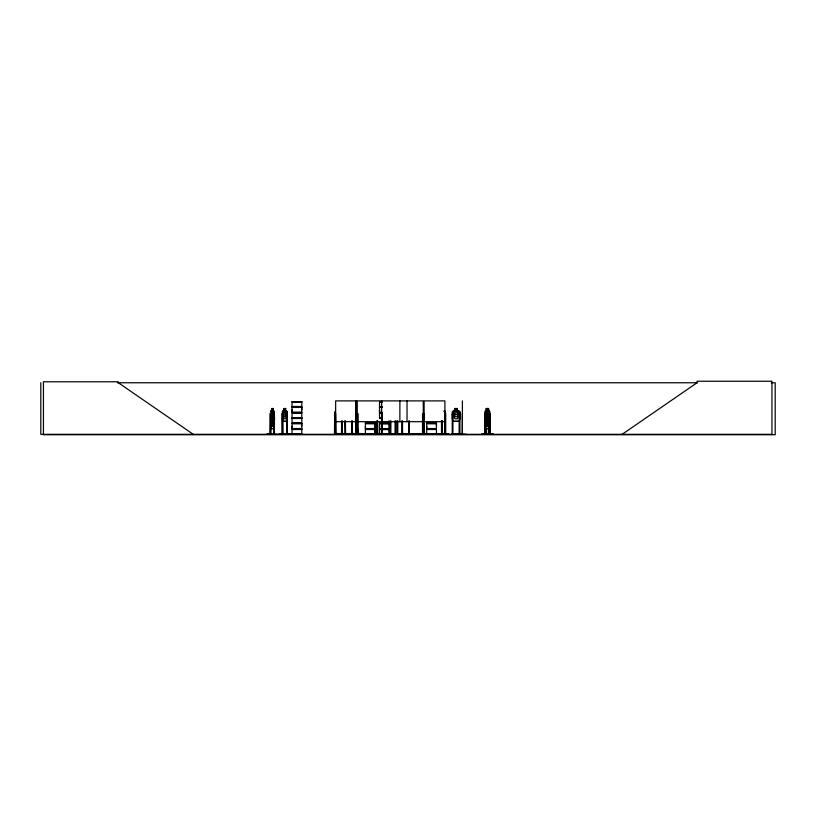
<?xml version="1.0" encoding="UTF-8"?>
<svg xmlns="http://www.w3.org/2000/svg" width="816" height="816" viewBox="0 0 816 816"><rect width="100%" height="100%" fill="white"/><g stroke="black" fill="none" stroke-linecap="round" stroke-linejoin="round"><path stroke-width="1.22" d="M292.057 428.543L292.057 423.759L301.787 423.759L301.777 428.543L292.057 428.543L292.067 426.156M292.057 412.182L292.057 407.408L301.787 407.408L301.777 412.182L292.057 412.182L292.067 409.795M301.777 426.156L301.777 423.759M301.777 409.795L301.777 407.408M365.405 428.543L365.405 423.759L375.136 423.759L375.136 428.543L365.405 428.543L365.415 426.156M375.125 423.759L375.125 428.543M389.252 428.614L379.522 428.614L379.532 426.227M381.959 412.264L379.522 412.264L379.532 409.877M426.717 428.543L426.717 423.759L436.448 423.759L436.438 428.543L426.717 428.543L426.727 426.156M436.438 426.156L436.438 423.759M352.012 433.928L359.989 434.316L351.931 434.316M466.426 434.306L453.053 433.775M357.541 431.786L357.734 429.328L357.571 434.255L357.479 433.561M356.918 434.255L357.673 429.328L358.877 434.255M274.003 426.278L274.441 423.8M274.033 426.36L274.553 423.81M274.513 426.105L274.074 428.573L271.075 428.573M489.865 418.832L489.416 421.372M356.735 434.306L357.643 429.328L356.572 434.265M488.447 421.372L488.998 418.832M488.335 426.278L488.927 423.81M488.376 426.36L488.876 423.8M488.804 426.105L488.305 428.665L485.02 428.665L484.582 419.251L485.03 418.343L488.356 418.343L488.855 419.24L488.284 418.343M335.396 434.306L335.427 433.561M335.6 434.255L335.662 400.891L356.459 400.891L356.49 434.316L357.602 429.328M373.728 434.255L397.045 433.775M438.212 433.928L448.973 433.928M489.253 434.255L489.09 411.998L488.468 408.5M266.883 433.928L277.664 434.255M286.681 421.291L287.344 411.958L285.631 411.06M481.603 433.928L493.343 433.928M279.133 434.255L290.231 434.265L279.174 434.316M279.143 433.928L290.2 433.928M359.948 433.928L344.24 434.265M488.427 418.822L489.09 416.772M273.778 416.772L273.115 418.822L271.871 418.822L271.208 416.772L271.83 408.5M488.182 421.75L487.478 423.8L486.173 423.8L485.479 421.75L485.479 416.976L486.173 416.129M334.489 434.255L334.642 413.528L335.345 413.528L335.345 434.316M344.566 434.255L344.638 433.561M381.184 434.275L381.245 433.561M381.541 434.255L381.582 433.561M388.028 433.928L388.11 433.561M271.055 416.038L270.616 416.986L271.075 416.129L274.074 416.129M270.688 419.291L271.126 418.343M270.759 419.291L271.147 418.424M486.326 411.06L485.877 412.009L486.173 408.5L488.549 408.5L488.549 411.06M271.045 426.36L270.922 411.06M484.857 434.316L484.867 411.968L485.306 411.06L487.152 411.06M484.653 426.115L484.724 416.956L485.173 416.038L486.132 416.038M484.633 419.291L485.102 418.343M282.428 434.316L282.346 411.968L282.866 411.06L284.06 411.06M282.938 411.06L282.346 411.968M271.922 416.129L271.269 416.976L272.065 426.105L273.278 426.105L273.931 424.055L273.931 419.281L273.278 418.424M271.412 419.281L272.065 418.424L271.942 413.477M486.224 411.142L485.53 411.998L485.53 416.772L486.224 418.822L487.499 418.822L488.192 416.772L487.55 408.5M486.03 418.424L485.336 419.281L485.336 424.055L486.03 426.105L487.336 426.105L488.182 416.976L487.478 416.129M487.489 416.945L486.713 419.312L485.561 416.976L486.438 419.893L485.51 422.851L486.734 420.454L487.744 423.004L487.019 419.914L487.897 416.966L486.173 416.976M335.498 411.06L334.682 411.968L334.682 418.832L335.478 421.372M454.961 408.581L457.348 408.581L457.348 411.142L458.633 411.998L458.633 416.772L457.348 418.822L454.961 418.822L453.686 416.772L453.686 411.998L454.961 411.142L454.879 408.5L457.439 408.5L457.439 411.06L459.092 411.06L460 411.958L460 418.832L459.122 421.372L453.104 421.372L452.319 418.832L452.319 411.968L453.135 411.06L454.879 411.06M452.401 412.009L453.176 411.142L459.061 411.142L459.908 411.998L459.908 434.316M423.994 434.265L424.065 433.561M389.813 434.306L365.384 434.306M622.139 434.316L697.048 382.765L697.048 381.245L771.946 381.245L771.946 434.316L40.8 434.316L40.8 382.765M426.717 434.112L426.717 429.502L436.448 429.502L436.448 434.112L426.697 434.306M117.382 382.765L697.435 382.765M771.375 382.765L775.2 382.765L775.2 434.755L43.432 434.755L43.432 381.786L118.34 381.786L118.34 382.765L193.239 434.316M292.046 401.645L301.798 401.645M379.511 401.727L381.959 401.717M381.949 401.921L379.511 401.911L379.532 406.521L381.959 406.521M292.067 402.125L301.777 402.125M379.532 402.206L381.97 402.206M291.995 406.776L301.859 406.776M379.45 406.858L381.919 406.858M291.995 407.072L301.859 407.072M379.45 407.153L381.919 407.153M381.959 407.49L379.522 407.49L379.522 412.264M274.36 434.316L274.411 411.958L273.085 411.06L273.156 408.5L271.748 408.5L271.748 411.06M271.799 408.581L273.115 408.581M284.05 408.581L285.651 408.581M486.224 408.581L488.498 408.581M270.851 411.06L271.83 411.06M444.098 411.06L445.026 411.06L445.444 411.998L444.057 411.142L444.72 411.998L444.72 416.772M487.55 411.06L489.406 411.06L489.824 411.998L489.824 434.316M270.871 411.142L273.992 411.142M282.897 411.142L286.742 411.142M485.255 411.142L489.386 411.142L489.753 411.998M274.482 411.958L273.921 411.142M488.998 411.958L488.509 411.06L488.998 434.316M291.995 412.519L301.859 412.519M379.45 412.6L381.919 412.6M291.995 412.814L301.859 412.814M379.45 412.896L381.919 412.896M381.959 413.222L379.522 413.222L379.522 417.833L381.949 417.833M271.871 413.477L273.248 413.477L273.278 424.055L272.065 424.055L272.065 419.281L273.278 419.281M487.529 413.477L486.061 413.477L486.101 418.424M271.922 413.569L273.207 413.569M273.768 413.528L274.37 413.528M286.569 413.528L287.222 413.528M335.662 413.528L335.978 434.316M355.776 413.528L356.459 413.528M357.173 413.528L357.857 413.528L357.857 432.307M381.664 413.528L382.367 413.528L382.286 434.316M423.259 413.528L422.555 413.528L422.474 434.316M424.106 413.528L424.493 434.316L424.412 433.561M444.904 413.528L444.506 434.316M459.908 413.528L459.204 413.528L459.122 434.316M462.376 413.528L462.295 434.316M484.847 413.528L485.449 413.528M486.101 413.569L487.478 413.569M489.182 413.528L488.57 413.528L488.529 434.316M452.319 414.385L460 414.385M271.942 415.783L273.329 415.783L273.329 418.343M485.989 415.783L487.458 415.783M270.983 416.038L271.942 416.038M273.176 416.038L274.553 416.945L274.115 428.665L271.045 428.665L270.637 416.956M487.458 416.038L488.427 416.038M485.122 416.129L488.407 416.129M273.064 416.293L272.279 416.293L272.279 417.149L273.064 417.149L273.115 411.998L271.871 411.998L271.871 416.772L273.115 416.772M486.265 416.293L487.101 416.293L487.101 417.149L486.265 417.149M486.224 416.772L487.499 416.772L487.499 411.998L486.224 411.998L486.173 421.75L487.478 421.75M273.136 416.976L271.524 417.068L272.35 419.893L271.565 422.994L272.626 420.454L273.758 422.943L272.891 419.914L273.727 417.068L273.136 416.129M274.482 416.945L274.023 416.038M488.927 416.945L488.356 416.038M292.067 417.629L301.777 417.629L301.777 413.151L292.057 413.151L292.057 417.751L301.798 417.751M379.532 417.71L381.97 417.71M292.046 418.006L301.798 418.006M379.511 418.088L381.959 418.078M381.949 418.251L379.511 418.251L381.949 418.271M271.055 418.343L274.166 418.343L274.584 419.281L274.074 418.424M292.067 418.475L301.777 418.475M379.532 418.557L381.97 418.557M270.494 418.832L270.912 421.372M274.482 418.832L274.033 421.372L270.83 421.372M282.346 418.832L282.917 421.372M287.344 418.832L286.712 421.372L282.856 421.372M445.424 418.832L445.036 421.372M484.796 418.832L485.224 421.372L488.529 421.372M487.336 419.281L486.03 419.281L486.03 424.055L487.336 424.055L487.458 413.477M270.943 421.291L273.992 421.291M282.897 421.291L286.742 421.291M453.176 421.291L459.061 421.291M485.255 421.291L488.417 421.291M273.136 421.75L271.922 421.75L271.922 416.976L272.605 419.312L273.717 416.966M335.662 421.688L356.459 421.688M357.173 421.688L380.46 421.688M381.664 421.688L423.259 421.688M424.106 421.688L444.904 421.688M365.405 422.8L375.136 422.8M426.717 422.8L436.448 422.8M379.522 422.882L389.252 422.882M291.995 423.137L301.859 423.137M365.333 423.137L375.207 423.137M426.656 423.137L436.519 423.137M379.45 423.218L389.314 423.218M291.995 423.433L301.859 423.433M365.333 423.433L375.207 423.433M379.45 423.514L389.314 423.514M426.656 423.433L436.519 423.433M270.565 423.81L271.075 426.278M389.252 423.841L379.522 423.841L379.522 428.614M484.653 423.81L485.194 426.278M270.973 426.36L274.115 426.36M488.447 426.36L485.092 426.36L484.704 423.8M485.051 428.573L488.335 428.573M291.995 428.869L301.859 428.869M365.333 428.869L375.207 428.869M379.45 428.951L389.314 428.951M426.656 428.869L436.519 428.869M291.995 429.165L301.859 429.165M365.333 429.165L375.207 429.165M379.45 429.247L389.314 429.247M426.656 429.165L436.519 429.165M375.136 434.112L375.136 429.502L365.405 429.502L365.405 434.112M389.252 429.583L379.522 429.583L379.522 434.183M270.106 433.561L270.83 433.561M273.707 433.561L274.431 433.561M282.061 433.561L282.836 433.561L282.826 434.316L282.764 413.528L282.112 413.528L282.101 434.316M334.56 433.561L437.039 433.673L437.039 434.316M441.436 433.561L442.292 433.928M444.516 433.561L445.75 433.561M452.186 433.561L453.053 433.561L453.053 434.316M459.122 433.561L460.122 434.265M484.786 433.561L485.52 433.561L485.5 434.316M485.816 433.561L486.673 433.928M488.509 433.561L490.12 433.561L490.049 434.316L490.059 413.528L489.457 413.528L489.416 434.316M335.427 433.775L341.496 433.775M402.584 433.775L408.653 433.775M292.067 433.979L301.777 433.979M365.415 433.979L389.558 434.255M426.727 433.979L436.438 433.979M409.632 434.265L409.52 433.561M398.024 434.265L397.912 433.561M444.985 434.255L444.904 400.891L424.106 400.891L424.147 434.316M487.336 418.424L488.039 419.281M271.269 421.75L271.922 423.8L273.136 423.8L273.788 421.75L273.778 411.998L273.085 408.5M334.774 418.822L335.539 421.291M484.704 426.105L485.092 428.665M270.759 426.105L271.116 428.665M357.949 431.786L357.847 429.328L358.326 431.786M357.887 429.328L358.285 434.255M489.692 420.862L489.651 434.316M489.202 433.561L489.294 434.316M488.804 413.528L488.753 434.316M488.427 411.998L488.427 416.772M487.274 409.01L487.274 409.867M486.479 428.206L486.469 434.316M486.244 428.206L486.285 434.316M486.112 428.206L486.112 434.316M485.877 428.206L485.816 434.316M485.449 428.206L485.449 434.316M485.224 413.528L485.224 418.414M485.224 428.206L485.265 434.316M485.071 413.528L485.112 434.316M462.386 400.891L462.376 434.316M459.286 433.561L459.286 434.316M452.9 434.316L452.972 413.528L452.268 413.528L452.217 434.316M452.36 433.561L452.35 434.316M445.72 434.316L445.679 413.528L445.087 413.528L445.046 434.316L445.322 413.528M445.679 433.561L445.679 434.316M445.424 411.958L445.393 434.316M442.099 420.862L442.099 434.316M441.864 420.862L441.915 434.316M441.742 420.862L441.742 434.316M441.507 420.862L441.507 434.316M435.52 433.673L435.52 434.316M423.31 434.316L423.259 400.891L357.173 400.891L357.173 432.307M423.178 433.561L423.178 434.316M422.637 433.561L422.637 434.316M411.05 433.673L411.05 434.316M409.438 420.862L409.357 434.316M408.816 433.561L408.816 434.316M408.734 420.862L408.653 434.316M407.021 400.891L407.021 421.688M402.502 420.862L402.584 434.316M402.421 433.561L402.421 434.316M401.88 433.561L401.88 434.316M401.798 420.862L401.717 434.316M399.881 400.891L399.881 421.688M397.831 420.862L397.749 434.316M397.127 420.862L397.208 434.316M397.045 433.561L397.045 434.316M395.913 433.561L395.882 434.316L395.831 420.862M395.209 433.561L395.199 434.316M395.128 420.862L395.046 434.316M390.986 433.561L390.986 434.316M390.905 420.862L390.823 434.316M390.283 433.561L390.283 434.316M390.201 420.862L390.119 434.316M388.977 433.561L388.977 434.316M388.895 420.862L388.895 434.316M388.273 433.561L388.273 434.316M386.835 433.561L386.774 434.316M386.641 433.561L386.58 434.316M386.396 433.561L386.468 434.316M386.284 433.561L386.223 434.316M386.09 433.561L386.029 434.316M382.449 433.561L382.449 434.316M381.888 433.673L381.888 434.316M381.664 400.891L381.613 434.316M381.011 433.561L380.97 434.316M380.837 433.561L380.797 434.316M380.613 433.561L380.613 434.316M377.624 420.862L377.665 434.316M377.39 420.862L377.431 434.316L377.257 420.862M377.033 420.862L377.002 434.316L376.992 433.561M375.125 429.502L375.125 433.979M360.57 433.673L360.57 434.316M359.05 433.673L359.05 434.316M357.836 433.561L357.918 434.316M357.673 413.528L357.673 432.307M357.673 433.561L357.724 434.316M357.367 413.528L357.367 432.307M357.367 433.561L357.306 434.316L357.173 433.561M356.419 433.561L356.419 434.316M356.143 434.316L356.113 413.528L356.021 434.316M355.776 400.891L355.766 434.316L355.735 433.561M352.349 420.862L352.43 434.316M352.267 433.561L352.267 434.316M351.727 433.561L351.727 434.316M351.645 420.862L351.563 434.316M345.566 433.888L345.423 420.862M345.341 433.561L345.341 434.316M344.923 433.888L344.719 420.862M342.363 433.561L342.363 434.316L342.281 420.862M341.659 433.561L341.659 434.316M341.578 420.862L341.496 434.316M336.059 433.561L336.131 434.316M335.702 433.561L335.702 434.316M334.723 433.561L334.723 434.316M287.222 411.998L287.201 434.316L287.273 433.561L286.508 433.561L286.518 434.316M287.018 413.528L286.936 434.316M286.773 413.528L286.773 434.316L286.569 420.862M284.06 408.5L283.285 416.772L284.111 418.822L285.651 418.822L286.467 416.772L285.702 408.5L283.988 408.5L283.988 411.06M282.56 413.528L282.611 434.316M282.265 433.561L282.265 434.316M274.176 433.561L274.176 434.316L274.003 425.758M274.003 413.528L274.135 419.638M273.962 433.561L273.962 434.316M273.768 425.758L273.727 434.316M270.81 434.316L270.769 413.528L270.167 413.528L270.127 434.316M270.535 428.206L270.575 434.316M270.402 413.528L270.361 434.316M301.798 401.819L292.046 401.829L292.067 406.45L301.787 406.45L301.787 401.839M272.891 409.01L272.095 409.01L272.095 409.867L272.891 409.867L272.891 409.01M285.376 409.01L284.386 409.01L284.386 409.867L285.376 409.867L285.376 409.01M456.929 409.01L455.389 409.01L455.389 409.867L456.929 409.867L456.929 409.01M488.213 409.01L486.448 409.01L486.448 409.867L488.213 409.867L488.213 409.01M285.651 411.998L284.111 411.998L284.111 416.772L285.651 416.772L285.651 411.998M457.348 411.998L454.961 411.998L454.961 416.772L457.348 416.772L457.348 411.998M272.921 413.998L272.136 413.998L272.136 414.844L272.921 414.844L272.921 413.998M487.244 413.998L486.407 413.998L486.407 414.844L487.244 414.844L487.244 413.998M301.798 418.2L292.046 418.2L292.067 422.8L301.787 422.8L301.787 418.2M301.787 429.502L292.057 429.502L292.057 434.112L301.798 434.112L301.777 429.502"/></g></svg>
